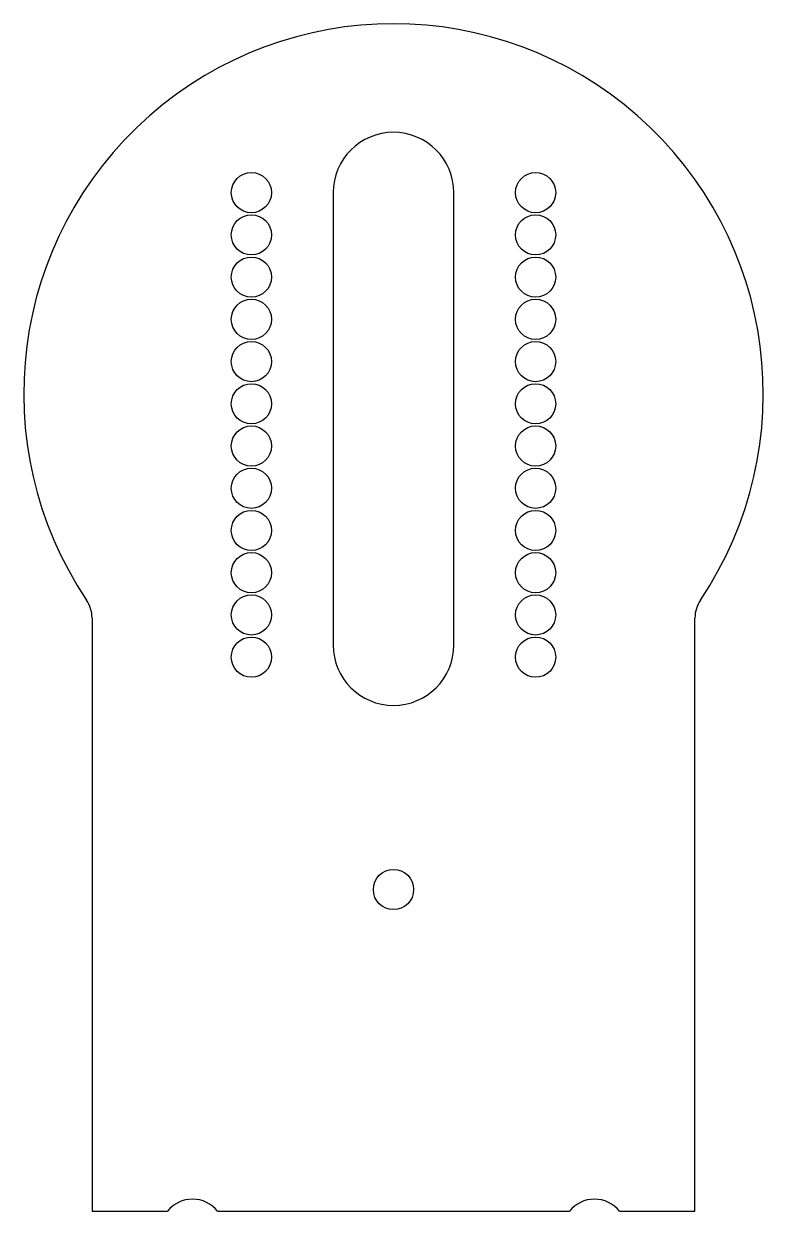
# Model space of a CAD drawing. Header units: millimetres. Extents: x -18.4 to 18.4, y -40.7 to 18.4.
import ezdxf

# ---------------------------------------------------------------- set-up
doc = ezdxf.new("R2010")
doc.units = ezdxf.units.MM

msp = doc.modelspace()

# ---------------------------------------------------------------- linework, layer by layer
at = {"color": 7, "linetype": 'Continuous', "lineweight": 25}
for p, q in [((-3, 10), (-3, -12.5)), ((3, -12.5), (3, 10)), ((-15, -11.155), (-15, -40.656)), ((15, -40.656), (15, -11.155)), ((-15, -40.656), (-11.249, -40.656)), ((-8.751, -40.656), (8.751, -40.656)), ((11.249, -40.656), (15, -40.656))]:
    msp.add_line(p, q, dxfattribs=at)
for centre in [(-7.07, 10), (7.07, 10), (-7.07, 7.9), (7.07, 7.9), (-7.07, 5.8), (7.07, 5.8), (-7.07, 3.7), (7.07, 3.7), (-7.07, 1.6), (7.07, 1.6), (-7.07, -0.5), (7.07, -0.5), (-7.07, -2.6), (7.07, -2.6), (-7.07, -4.7), (7.07, -4.7), (-7.07, -6.8), (7.07, -6.8), (-7.07, -8.9), (7.07, -8.9), (-7.07, -11), (7.07, -11), (-7.07, -13.1), (7.07, -13.1), (0, -24.656)]:
    msp.add_circle(centre, 1, dxfattribs=at)
for centre, radius, start, end in [((0, 0), 18.4, 326.09874, 213.90126), ((0, 10), 3, 0, 180), ((-16.6, -11.155), 1.6, 0, 33.90126), ((16.6, -11.155), 1.6, 146.09874, 180), ((0, -12.5), 3, 180, 0), ((-10, -41.656), 1.6, 38.68219, 141.31781), ((10, -41.656), 1.6, 38.68219, 141.31781)]:
    msp.add_arc(centre, radius, start, end, dxfattribs=at)

doc.saveas('drawing.dxf')
